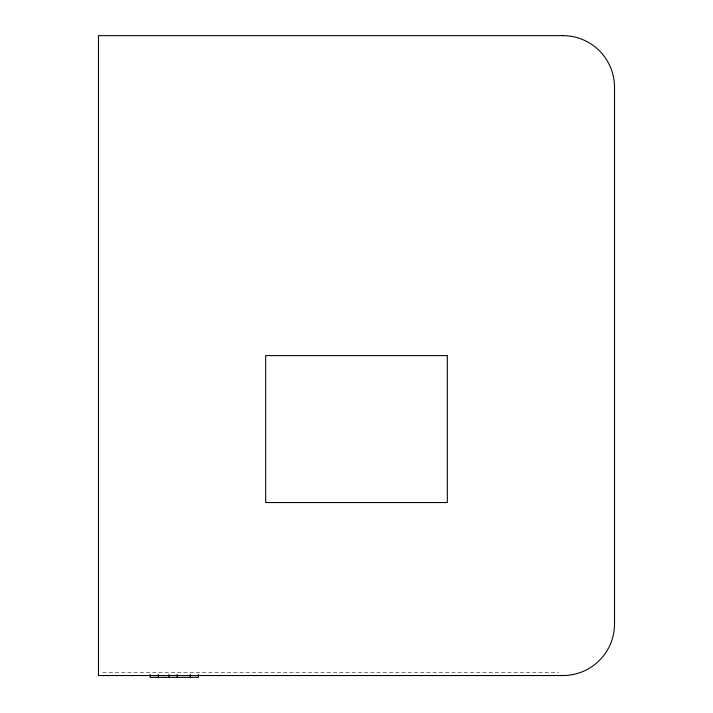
<?xml version="1.0" encoding="UTF-8"?>
<svg xmlns="http://www.w3.org/2000/svg" width="713" height="713" viewBox="0 0 713 713"><rect width="100%" height="100%" fill="white"/><g stroke="black" fill="none" stroke-linecap="round" stroke-linejoin="round"><path stroke-width="0.53" stroke-dasharray="3.56 2.67" d="M102.717 672.448L558.68 672.448"/><path stroke-width="1.07" d="M198.383 674.409L198.383 677.35L150.167 677.35L150.167 674.409M190.264 674.409L190.264 677.35M177.136 674.409L177.136 677.35M169.017 674.409L169.017 677.35M158.322 674.409L158.322 677.35M562.913 35.65L98.483 35.65L98.483 675.541L562.913 675.541A51.603 51.603 0 0 0 614.517 623.937L614.517 87.253A51.603 51.603 0 0 0 562.913 35.65M447.327 355.6L265.673 355.6L265.673 502.549L447.327 502.549L447.327 355.6"/></g></svg>
